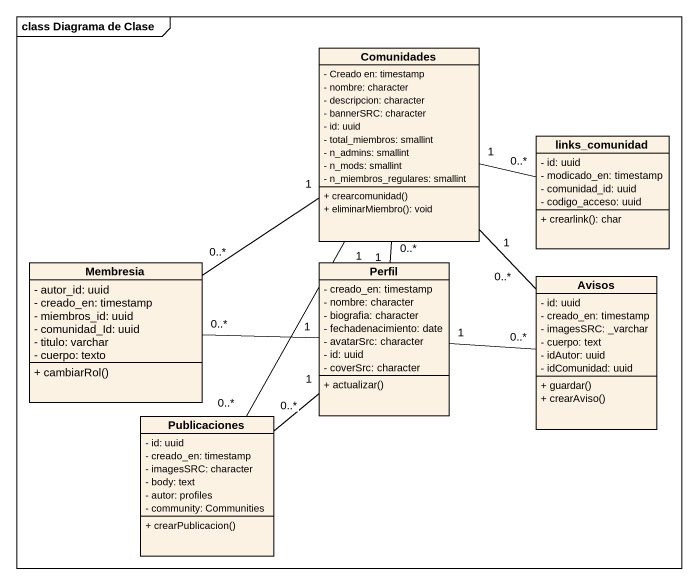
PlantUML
@startuml
mainframe class Diagrama de Clase
hide circle
hide empty members
skinparam classAttributeIconSize 0
class Comunidades {
  - Creado en: timestamp
  - nombre: character
  - descripcion: character
  - bannerSRC: character
  - id: uuid
  - total_miembros: smallint
  - n_admins: smallint
  - n_mods: smallint
  - n_miembros_regulares: smallint
  + crearcomunidad()
  + eliminarMiembro(): void
}
class links_comunidad {
  - id: uuid
  - modicado_en: timestamp
  - comunidad_id: uuid
  - codigo_acceso: uuid
  + crearlink(): char
}
class Membresia {
  - autor_id: uuid
  - creado_en: timestamp
  - miembros_id: uuid
  - comunidad_Id: uuid
  - titulo: varchar
  - cuerpo: texto
  + cambiarRol()
}
class Perfil {
  - creado_en: timestamp
  - nombre: character
  - biografia: character
  - fechadenacimiento: date
  - avatarSrc: character
  - id: uuid
  - coverSrc: character
  + actualizar()
}
class Avisos {
  - id: uuid
  - creado_en: timestamp
  - imagesSRC: _varchar
  - cuerpo: text
  - idAutor: uuid
  - idComunidad: uuid
  + guardar()
  + crearAviso()
}
class Publicaciones {
  - id: uuid
  - creado_en: timestamp
  - imagesSRC: character
  - body: text
  - autor: profiles
  - community: Communities
  + crearPublicacion()
}
Comunidades "1" -right- "0..*" links_comunidad
Comunidades "1" -- "0..*" Membresia
Comunidades "1" -- "0..*" Avisos
Perfil "0..*" -up- "1" Comunidades
Perfil "1" -left- "0..*" Membresia
Perfil "1" -right- "0..*" Avisos
Perfil "1" -- "0..*" Publicaciones
Publicaciones "0..*" -up- "1" Comunidades
@enduml
